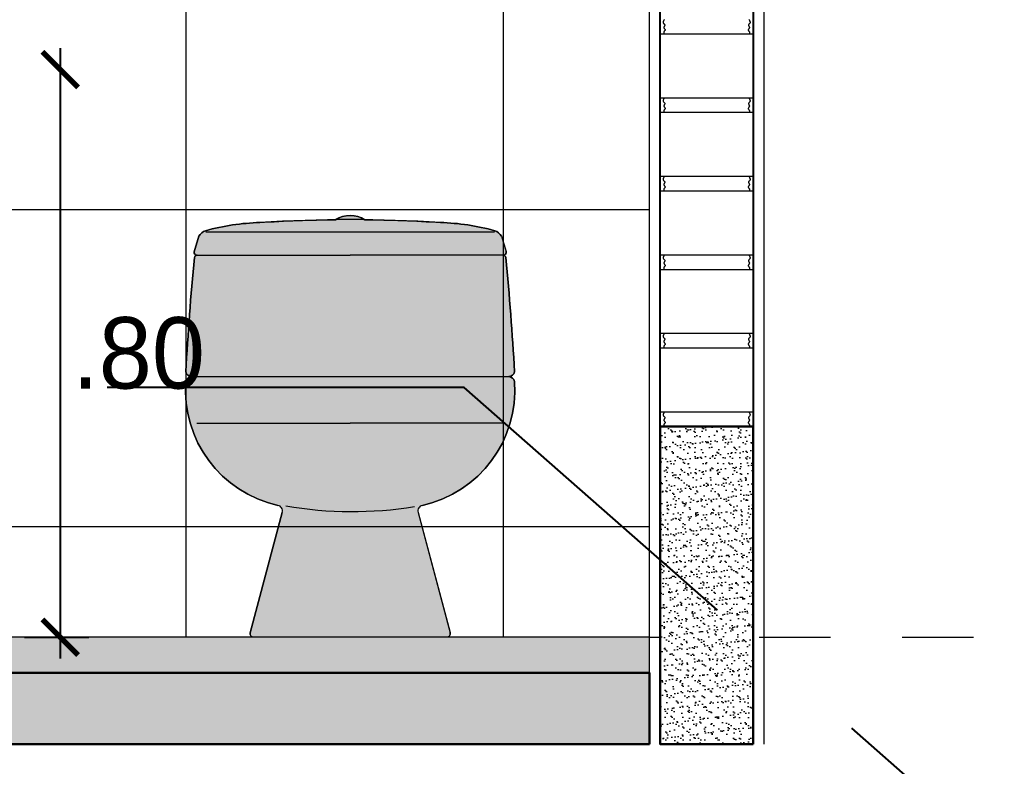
# Model space of a CAD drawing. Header units: millimetres. Extents: x -3570 to 5754, y -12788176 to 1214.
# Drawn here: x 3401.459 to 3402.825, y 1186.75 to 1187.797 of the extents above; entities that cross this region are included whole.
import ezdxf

# ---------------------------------------------------------------- set-up
doc = ezdxf.new("R2010")
doc.units = ezdxf.units.MM
for name, pattern in [('DASHED', [0.75, 0.5, -0.25]), ('HIDDEN2', [4.7624999999999975, 3.174999999999998, -1.587499999999999]), ('TRAZOS1', [0.15000000000000002, 0.1, -0.05])]:
    doc.linetypes.add(name, pattern=pattern)
for name, color, linetype, lineweight in [('.', 7, 'Continuous', 0), ('01. MUROS.', 7, 'Continuous', 20), ('07. TARRAJEO.', 70, 'Continuous', 0), ('08. FALSO PISO.', 201, 'Continuous', 5), ('31. LOSA Y TECHO EN CORTE.', 7, 'Continuous', 30), ('32. SOBRECIMIENTO Y ELEM. DE CONCRETO EN CORTE.', 82, 'Continuous', 30), ('COLUMNAS', 5, 'Continuous', 35), ('MOBILIARIOS', 162, 'Continuous', 0), ('PROYECCION', 1, 'HIDDEN2', 9), ('SGE_APARATOS', 1, 'Continuous', 5)]:
    doc.layers.add(name, color=color, linetype=linetype, lineweight=lineweight)
doc.layers.add('C-ROAD-PROF', color=1, linetype='DASHED')
doc.styles.add('nemi', font='GOTHIC.TTF')
doc.dimstyles.new('COTA NEMI', dxfattribs={"dimscale": 0, "dimtxt": 0.1, "dimasz": 0.05, "dimexe": 0.04, "dimexo": 0.1, "dimgap": 0.022, "dimtad": 2, "dimtih": 1, "dimtoh": 1, "dimzin": 5, "dimdsep": 46, "dimtxsty": 'nemi', "dimblk": 'ARCHTICK', "dimcen": 0, "dimdle": 0.03, "dimclrd": 1, "dimclre": 1, "dimclrt": 256, "dimaunit": 1, "dimazin": 0, "dimtfac": 1, "dimtix": 1, "dimtmove": 0, "dimatfit": 3, "dimldrblk": 'ARCHTICK', "dimfxl": 0.05, "dimfxlon": 1, "dimtolj": 1, "dimtzin": 0, "dimlwd": -1, "dimlwe": -1, "dimarcsym": 0})

# ---------------------------------------------------------------- blocks, each defined once
blk = doc.blocks.new('inodoro de fresa')
at = {"layer": 'MOBILIARIOS'}
h = blk.add_hatch(color=7, dxfattribs=at)
h.dxf.hatch_style = 1
h.set_gradient(color1=(255, 255, 255), tint=1)
edge = h.paths.add_edge_path()
edge.add_arc((511.5123628062498, 397.5370333764701), 0.0049999999999955, 166.5985382930984, 270, ccw=False)
edge.add_line((511.5074989564217, 397.5381922400725), (511.5523784611881, 397.7068731337546))
edge.add_arc((511.5446474182665, 397.7089300672351), 0.0079999999999738, 345.1009550356234, 437.5888293799728)
edge.add_arc((511.5818212978251, 397.8778495311951), 0.1649615061971506, 175.7309454234968, 257.5888293797302, ccw=False)
edge.add_arc((511.4252420822064, 397.8890335331878), 0.0079999999999777, 90.00015521025409, 172.1274846736941, ccw=False)
edge.add_arc((511.425242060535, 397.9050335331877), 0.0080000000000382, 187.8736484221698, 270, ccw=False)
edge.add_arc((515.3840511787631, 397.6859180233725), 3.972720576929871, 174.5407634685203, 176.8540748596163, ccw=False)
edge.add_arc((511.4332626190061, 398.0630398978862), 0.0039999999999974, 92.32544865250549, 167.9799475539602, ccw=False)
edge.add_arc((511.4329396679373, 398.0710333764698), 0.0039999999999567, 167.8844241569524, 272.30174211582033, ccw=False)
edge.add_line((511.4290287630739, 398.0718729139309), (511.435464812556, 398.093843834962))
edge.add_arc((511.4526144712221, 398.082185394404), 0.0207371653946939, 111.4066211193761, 145.7919000215356, ccw=False)
edge.add_arc((511.5300784195761, 397.7947893155663), 0.3182720246361091, 91.6147268752369, 105.49592571610859, ccw=False)
edge.add_arc((511.647498956421, 396.1661630951705), 1.950870281299366, 90.60861731673708, 93.71456316110658, ccw=False)
edge.add_arc((511.6475046835623, 398.0830872744077), 0.0396804297909474, 58.50770540117219, 121.4919522368161, ccw=False)
edge.add_arc((511.6474989564219, 396.1661630951706), 1.950870281299339, 86.28543683887989, 89.39104032125852, ccw=False)
edge.add_arc((511.7649194932673, 397.7947893155663), 0.3182720246360525, 74.5040742838886, 88.38527312475259, ccw=False)
edge.add_arc((511.8423834416214, 398.0821853944038), 0.0207371653946879, 34.20809997868258, 68.5933788809736, ccw=False)
edge.add_line((511.8595331002874, 398.093843834962), (511.8658039860758, 398.0724367378235))
edge.add_arc((511.862058244906, 398.0710333764699), 0.0040000000000222, -90, 20.53872257365549, ccw=False)
edge.add_line((511.862058244906, 398.0670333764699), (511.8617366880764, 398.0670333764701))
edge.add_arc((511.8617366880761, 398.0630333764701), 0.0040000000000191, 12.115575797212216, 89.99999999592887, ccw=False)
edge.add_arc((507.9109467340821, 397.685918023374), 3.972720576928036, 3.1459251403654207, 5.459236531409772, ccw=False)
edge.add_arc((511.869755830637, 397.9050333764692), 0.0079999999999855, 270.0001552102542, 352.12748467329084, ccw=False)
edge.add_arc((511.8697558523085, 397.8890333764693), 0.0079999999999814, 7.8736484233796205, 90.00000000040711, ccw=False)
edge.add_arc((511.7131766150184, 397.8778495311946), 0.1649615061970652, -77.5888293797451, 4.269054576802887, ccw=False)
edge.add_arc((511.7503504945771, 397.7089300672346), 0.0080000000000074, 102.4111706204246, 194.8990449609152)
edge.add_line((511.7426194516553, 397.7068731337546), (511.7874317595351, 397.5384448014797))
edge.add_arc((511.7826351065935, 397.5370333764701), 0.0049999999999878, -90, 16.396628214947896, ccw=False)
edge.add_line((511.7826351065935, 397.5320333764701), (511.5123628062498, 397.5320333764701))
for centre, start, end in [((511.5818212978251, 397.8778495311951), 175.7309454234779, 257.5888293797468), ((511.7131766150183, 397.8778495311951), 282.4111706202532, 4.269054576522041)]:
    blk.add_arc(centre, 0.1649615061970905, start, end, dxfattribs=at)
at = {"layer": 'SGE_APARATOS'}
for p, q in [((511.435464812556, 398.093843834962), (511.4290287630739, 398.0718729139309)), ((511.4451403072548, 398.1000225773467), (511.8498576055867, 398.1000225773467)), ((511.8595331002874, 398.093843834962), (511.8659691497695, 398.0718729139309)), ((511.4329396679374, 398.06703337647), (511.6474989564217, 398.06703337647)), ((511.862058244906, 398.06703337647), (511.6474989564217, 398.06703337647)), ((511.425242060535, 397.89703337647), (511.8697558523083, 397.8970335331877)), ((511.4326244480325, 397.8320333764701), (511.6474989564227, 397.8320333764701)), ((511.8623734648108, 397.8320333764701), (511.6474989564227, 397.8320333764701)), ((511.5523784611881, 397.7068731337546), (511.5074989564217, 397.5381922400725)), ((511.7426194516553, 397.7068731337546), (511.7874989564216, 397.5381922400725)), ((511.5123628062498, 397.5320333764701), (511.7826351065935, 397.5320333764701)), ((511.5197208854611, 397.5320333764699), (511.5197208854611, 397.5320333764699)), ((511.7752770273823, 397.5320333764699), (511.7752770273823, 397.5320333764699))]:
    blk.add_line(p, q, dxfattribs=at)
blk.add_lwpolyline([(511.5123628062498, 397.5320333764701, -0.4845038187097434), (511.5074989564217, 397.5381922400725), (511.5523784611881, 397.7068731337546, 0.4269894019867764), (511.5463668241794, 397.7167431103879, -0.3731780616219529), (511.4173174799572, 397.8901292882662, -0.3745180550429545), (511.425242060535, 397.8970335331877, -0.374513189739501), (511.4173174799573, 397.9039376213909, -0.0100940679075615), (511.4293503199035, 398.0638729139315, -0.3426422185682076), (511.433100316632, 398.0670366037722, -0.4899886474353682), (511.4290287630739, 398.0718729139309), (511.435464812556, 398.093843834962, -0.1511700795162748), (511.4450457298707, 398.1014919783318, -0.0606423296093564), (511.5211099690358, 398.1129349560533, -0.0135530750877889), (511.6267764683538, 398.1169233144043, -0.2819549662903011), (511.6682331009526, 398.1169231905457, -0.0135515809774287), (511.7738879438076, 398.1129349560533, -0.0606423296093239), (511.8499521829726, 398.1014919783318, -0.1511700795166845), (511.8595331002874, 398.093843834962), (511.8658039860758, 398.0724367378235, -0.523558331848359), (511.862058244906, 398.0670333764699), (511.8617366880764, 398.0670333764701, -0.353551140724366), (511.8656475929403, 398.063872913928, -0.010094067907336), (511.8776804328862, 397.9039376213909, -0.3745180550425708), (511.8697558523083, 397.8970333764692, -0.3745131897329962), (511.8776804328862, 397.8901292882664, -0.3731780616233031), (511.7486310886641, 397.7167431103874, 0.4269894019686922), (511.7426194516553, 397.7068731337546), (511.7874317595351, 397.5384448014797, -0.5007442964156291), (511.7826351065935, 397.5320333764701)], format="xyb", close=True, dxfattribs=at)
for centre, radius, start, end in [((511.6474989564217, 396.1661630951701), 1.950870281299822, 86.2854368390066, 93.7145631609934), ((511.6475046835623, 398.0830872744078), 0.0396804297908844, 58.50770540112759, 121.2598159760139), ((511.5300784195761, 397.7947893155663), 0.3182720246360442, 91.61472687446889, 105.4959257161138), ((511.7649194932673, 397.7947893155663), 0.3182720246360376, 74.50407428388618, 88.3852731255311), ((511.452614471222, 398.0821853944038), 0.0207371653946711, 111.4066211190185, 145.7919000212788), ((511.8423834416214, 398.0821853944038), 0.0207371653946711, 34.2080999787212, 68.59337888098148), ((515.3840511787619, 397.6859180233735), 3.972720576928578, 174.5407634685386, 176.8540748596273), ((511.4329396679374, 398.0710333764699), 0.004, 167.8844241576132, 270), ((511.4332612247669, 398.0630333764701), 0.004, 90, 167.8844241576132), ((511.8617366880764, 398.0630333764701), 0.004, 12.11557584238681, 90), ((511.862058244906, 398.0710333764699), 0.004, 270, 12.11557584238681), ((507.9109467340817, 397.6859180233735), 3.972720576928578, 3.145925140372658, 5.459236531461415), ((511.425242060535, 397.9050335331877), 0.008, 187.8736484207141, 270), ((511.8697558523083, 397.9050335331877), 0.008, 270, 352.1263515792859), ((511.425242060535, 397.8890333764693), 0.008, 90, 172.1263515792859), ((511.8697558523083, 397.8890333764693), 0.008, 7.873648420714119, 90), ((511.5446474182663, 397.7089300672346), 0.008, 345.1009550390903, 77.5888293797468), ((511.6506596813409, 398.2615773698252), 0.5535366473187646, 260.3109545889503, 279.0258931256179), ((511.7503504945771, 397.7089300672346), 0.008, 102.4111706202532, 194.8990449609097), ((511.5123628062498, 397.5370333764701), 0.0050000000000009, 166.5985382933843, 270), ((511.7826351065935, 397.5370333764701), 0.0050000000000009, 270, 13.40146170661576)]:
    blk.add_arc(centre, radius, start, end, dxfattribs=at)
blk = doc.blocks.new('*U287')
blk.add_wipeout([(0, 0.04999999999998295), (0, -3.594905138015747e-07), (2.7199309587019256, -3.594905138015747e-07), (2.7199309587019256, 0.04999999999998295)])
at = {"layer": '08. FALSO PISO.'}
h = blk.add_hatch(dxfattribs=at)
h.set_pattern_fill('AR-CONC', color=144, scale=0.0003)
h.set_pattern_definition([(49.99999999999999, (-321520.1905504711, -8885980.608302781), (0.0546554006988012, -0.004781725661670925), [0.005715, -0.062865]), (355, (-321520.1905504711, -8885980.608302781), (-0.0105730264274908, 0.05731705357171054), [0.004572, -0.050292175251]), (100.4514447, (-321520.185995869, -8885980.608701257), (0.04408237412710598, 0.05253532557365852), [0.004857002639999998, -0.05342707337999998]), (46.18420000000001, (-321520.1905504711, -8885980.59306278), (0.08132371226763897, -0.01261269837981814), [0.008572499999999999, -0.09429749999999999]), (96.63555760999992, (-321520.1837735011, -8885980.59411383), (0.0712212402154509, 0.07422783737931644), [0.007285506941999999, -0.08014068244799999]), (351.1841511700001, (-321520.1905504711, -8885980.59306278), (0.07122124021949311, 0.07422783737565979), [0.006857990121, -0.07543791957599999]), (21, (-321520.1829304711, -8885980.59687278), (0.04548431738073974, -0.03067955945612628), [0.005715, -0.062865]), (326.0000000000001, (-321520.1829304711, -8885980.59687278), (0.01854060850429412, 0.05525638983669578), [0.004572, -0.05029199999999999]), (71.45144499999999, (-321520.1791401113, -8885980.599429412), (0.06402492578361484, 0.02457683066577157), [0.00485700264, -0.05342698127999999]), (37.50000000000001, (-321520.1905504711, -8885980.608302781), (0.0009265809751775449, 0.02536651166194593), [0, -0.04968239999999999, 0, -0.051054, 0, -0.0504825]), (7.499999999999999, (-321520.1905504711, -8885980.608302781), (0.02004589875309172, 0.03005417244543585), [0, -0.0291084, 0, -0.0485394, 0, -0.0192405]), (327.5, (-321520.2075430711, -8885980.608302781), (0.04067717855006141, -0.001718623197802033), [0, -0.01905, 0, -0.059436, 0, -0.07886699999999999]), (317.5, (-321520.2151630711, -8885980.608302781), (0.04443875441580541, 0.007627947309999908), [0, -0.024765, 0, -0.0394716, 0, -0.05600699999999999])])
h.paths.add_polyline_path([(2.719930958701925, -3.594905138015747e-07), (0, -3.594905138015747e-07), (0, 0.04999999999998295), (2.719930958701925, 0.04999999999998295)])
at = {"layer": '08. FALSO PISO.', "color": 144}
blk.add_lwpolyline([(2.719930958701925, -3.594905138015747e-07), (0, -3.594905138015747e-07), (0, 0.04999999999998295), (2.719930958701925, 0.04999999999998295)], close=True, dxfattribs=at)
blk = doc.blocks.new('*U288')
at = {"color": 9, "true_color": 0xc7c8ca}
blk.add_wipeout([(2.937025462364266, 2.6645352591003757e-15), (2.937025462364266, -0.10000000000003517), (0, -0.10000000000003517), (0, 2.6645352591003757e-15)], dxfattribs=at)
at = {"layer": '31. LOSA Y TECHO EN CORTE.', "lineweight": 0}
h = blk.add_hatch(dxfattribs=at)
h.set_pattern_fill('AR-CONC', color=256, scale=0.0005, angle=-2.111888308491775e-12)
h.set_pattern_definition([(49.99999999999788, (-204.718600957302, 52.20919479194093), (0.09109233449800172, -0.007969542769454902), [0.009525, -0.104775]), (354.9999999999979, (-204.718600957302, 52.20919479194093), (-0.01762171071248115, 0.09552842261951823), [0.007619999999999988, -0.08382029208499982]), (100.4514446999979, (-204.711009953802, 52.20853066519093), (0.07347062354517987, 0.08755887595609485), [0.008095004399999979, -0.08904512229999982]), (46.18419999999789, (-204.718600957302, 52.23459479194093), (0.1355395204460642, -0.02102116396636857), [0.0142875, -0.1571625]), (96.63555760999787, (-204.707306007302, 52.23284304194093), (0.1187020670257561, 0.1237130622988564), [0.01214251157, -0.13356780408]), (351.184151169998, (-204.718600957302, 52.23459479194093), (0.1187020670324931, 0.123713062292762), [0.011429983535, -0.12572986596]), (20.99999999999788, (-204.705900957302, 52.22824479194093), (0.07580719563456435, -0.0511325990935466), [0.009525, -0.104775]), (325.999999999998, (-204.705900957302, 52.22824479194093), (0.03090101417382693, 0.0920939830611585), [0.00762, -0.08381999999999999]), (71.45144499999789, (-204.699583691002, 52.22398374199093), (0.1067082096393596, 0.04096138444294869), [0.008095004399999977, -0.0890449687999998]), (37.49999999999789, (-204.718600957302, 52.20919479194093), (0.001544301625297467, 0.0422775194365765), [0, -0.082804, 0, -0.08509, 0, -0.0841375]), (7.499999999997886, (-204.718600957302, 52.20919479194093), (0.03340983125515472, 0.05009028740905853), [0, -0.04851399999999999, 0, -0.080899, 0, -0.03206750000000001]), (327.4999999999979, (-204.746921957302, 52.20919479194093), (0.06779529758343558, -0.002864371996339221), [0, -0.03175, 0, -0.09906000000000001, 0, -0.131445]), (317.4999999999978, (-204.759621957302, 52.20919479194093), (0.0740645906930095, 0.01271324551666378), [0, -0.041275, 0, -0.065786, 0, -0.093345])])
h.paths.add_polyline_path([(0, -0.1000000000000342), (2.937025462364261, -0.1000000000000342), (2.937025462364261, 2.80331313717852e-15), (0, 2.80331313717852e-15)])
at = {"layer": '07. TARRAJEO.'}
blk.add_line((0.015, -0.1000000000000478), (2.93702546236436, -0.1000000000000478), dxfattribs=at)
at = {"layer": '31. LOSA Y TECHO EN CORTE.'}
blk.add_lwpolyline([(0, -0.1000000000000342), (2.937025462364261, -0.1000000000000342), (2.937025462364261, 2.80331313717852e-15), (0, 2.80331313717852e-15)], close=True, dxfattribs=at)
blk = doc.blocks.new('*U290')
at = {"layer": '07. TARRAJEO.'}
for p, q in [((-0.01500000001396995, -2.842170943040401e-14), (-0.01500000001396995, 3.351023458219384)), ((0.1449999999860301, 3.351023458219384), (0.1449999999860301, -1.4210854715202e-14))]:
    blk.add_line(p, q, dxfattribs=at)
at = {"layer": 'Defpoints', "color": 7, "true_color": 0xffffff}
blk.add_lwpolyline([(0.1299999999860301, 0), (-1.110223024625157e-16, 0), (-1.110223024625157e-16, 3.336023457623337), (0.1299999999860301, 3.336023457623337)], close=True, dxfattribs=at)
blk = doc.blocks.new('*U297')
blk.add_wipeout([(0, 0.4453299990695), (5.551115123125783e-17, 5.551115123125783e-17), (0.12999999988824135, 5.551115123125783e-17), (0.12999999988824135, 0.4453299990695)])
at = {"layer": '32. SOBRECIMIENTO Y ELEM. DE CONCRETO EN CORTE.', "lineweight": 0}
h = blk.add_hatch(dxfattribs=at)
h.set_pattern_fill('AR-SAND', color=256, scale=0.00031, style=0)
h.set_pattern_definition([(37.50000000000001, (-700.4732663991163, -594.7421550450076), (-0.0004960097017550542, 0.01517181035720961), [0, -0.01196848, 0, -0.0133858, 0, -0.01279525]), (7.499999999999999, (-700.4732663991163, -594.7421550450076), (0.01393522177727808, 0.02222157811761898), [0, -0.006456680000000001, 0, -0.01078738, 0, -0.004133850000000001]), (327.5, (-700.4829514190787, -594.7421550450076), (0.02452076347748519, 4.455272503491862e-05), [0, -0.003937, 0, -0.0141732, 0, -0.0185039]), (317.5, (-700.4829514190787, -594.7421550450076), (0.02367025002664121, 0.006910809020973705), [0, -0.0019685, 0, -0.009291319999999999, 0, -0.0106299])])
h.paths.add_polyline_path([(0.1299999998882413, 0), (5.551115123125783e-17, 8.470329472543003e-22), (0, 0.4453299990695001), (0.1299999998882413, 0.4453299990695001)])
at = {"layer": '32. SOBRECIMIENTO Y ELEM. DE CONCRETO EN CORTE.'}
blk.add_lwpolyline([(0.1299999998882413, 0), (5.551115123125783e-17, 8.470329472543003e-22), (0, 0.4453299990695001), (0.1299999998882413, 0.4453299990695001)], close=True, dxfattribs=at)
blk = doc.blocks.new('_ArchTick')
at = {"color": 0, "linetype": 'Continuous', "const_width": 0.15}
blk.add_lwpolyline([(-0.5, -0.5), (0.5, 0.5)], dxfattribs=at)
blk = doc.blocks.new('*D420')
at = {"color": 1, "transparency": 16777216}
for p, q in [((3401.516307851727, 1187.756555975666), (3401.516307851727, 1186.901336916767)), ((3401.466307851727, 1186.931336916767), (3401.556307851727, 1186.931336916767))]:
    blk.add_line(p, q, dxfattribs=at)
at = {"layer": 'Defpoints', "color": 0, "lineweight": 30, "transparency": 16777216}
for p in [(3401.194064135997, 1187.726555975666, -6234298.169853196), (3401.194064329652, 1186.931336916767), (3401.516307851727, 1186.931336916767)]:
    blk.add_point(p, dxfattribs=at)
at = {"color": 1, "transparency": 16777216, "xscale": 0.05, "yscale": 0.05, "zscale": 0.05}
for p, rotation in [((3401.516307851727, 1187.726555975666), 90), ((3401.516307851727, 1186.931336916767), 270)]:
    blk.add_blockref('_ArchTick', p, dxfattribs=dict(at, rotation=rotation))
at = {"transparency": 16777216, "insert": (3401.626139258933, 1187.328946446216), "char_height": 0.1, "attachment_point": 5, "style": 'nemi'}
blk.add_mtext('\\A1;.80', dxfattribs=at)
blk = doc.blocks.new('*U283')
at = {"layer": '01. MUROS.', "color": 146}
for points in [[(1303.306876041624, 373.9526388824465, 0.009127135992460275), (1303.306216027853, 373.9516056940586, 0.01422202061862999), (1303.305824625562, 373.9509239381282, 0.04876766925285327), (1303.305321947843, 373.949757251546, 0.05887686014432536), (1303.305169982873, 373.9489538823917, 0.1782316656570178), (1303.305604311202, 373.9474540514192, 0.01919465973836122), (1303.305818510009, 373.9471727447257, 0.01481143100025474), (1303.306558775221, 373.9463459983385, -0.02862165385864675), (1303.307011506061, 373.9457933130075, -0.04649679910348342), (1303.307260160896, 373.9453689957206, -0.07671507609965698), (1303.307385093456, 373.9449303384333, -0.08049592391805807), (1303.307358301046, 373.9444734057369, -0.0479299998160024), (1303.307208919753, 373.9440003435947, -0.01664839141243797), (1303.307063231529, 373.9436778783536, -0.007880816543657259), (1303.306720625217, 373.9430209806314, 0.02264488478069662), (1303.306397729909, 373.942355607939, 0.04005799385541579), (1303.306232031398, 373.9418564173202, 0.06663699166707863), (1303.306181390985, 373.9413612968754, 0.07416789254254431), (1303.306279274425, 373.9408735569128, 0.04585705864146688), (1303.306499373678, 373.9403939368096, 0.01678637093010932), (1303.306691115286, 373.9400786405399, 0.009427942757978251), (1303.307120797625, 373.9394585646448, -0.0218402085427058), (1303.30752049075, 373.9388522672778, -0.04290486581300827), (1303.307734465051, 373.9384064105164, -0.049238575319834), (1303.307810500427, 373.9381133261754, -0.09686215284020172), (1303.307793084549, 373.937679710398, -0.047651359999958), (1303.30769589492, 373.9373935747924, -0.04547333352311952), (1303.307453579338, 373.9369656611625, -0.02022952611419586), (1303.307135085186, 373.9365354815692, 0.01892745116629325), (1303.306448025749, 373.9356511628535, 0.03449149107808854), (1303.306168692754, 373.9351884429119, 0.09169308948742204), (1303.305930844612, 373.9343746692257, 0.04663353234725467), (1303.305924614717, 373.9336914655311, 0.02186581675659272), (1303.306013815735, 373.9329915953142, 0.005371113855400728), (1303.306074321395, 373.9326388824522)], [(1303.425216774829, 373.9526388824466, -0.009127135844478267), (1303.425876788606, 373.9516056940686, -0.01422202044992329), (1303.426268190902, 373.9509239381439, -0.04876766801784687), (1303.426770868633, 373.9497572515686, -0.05887685857086854), (1303.426922833615, 373.9489538824155, -0.1782316622433866), (1303.426488505328, 373.9474540514324, -0.01919465928946123), (1303.42627430653, 373.9471727447346, -0.01481143086851729), (1303.42553404135, 373.9463459983313, 0.02862165524554112), (1303.42508131053, 373.9457933129881, 0.04649680011839077), (1303.424832655712, 373.9453689956919, 0.076715075557602), (1303.424707723167, 373.9449303383956, 0.08049591758267463), (1303.42473451559, 373.944473405691, 0.04792999508274197), (1303.424883896889, 373.9440003435423, 0.01664838866511776), (1303.425029585113, 373.9436778782976, 0.007880813368762866), (1303.425372191418, 373.9430209805706, -0.02264488825186123), (1303.425695086707, 373.9423556078769, -0.04005799740590808), (1303.425860785197, 373.9418564172595, -0.0666369957489682), (1303.425911425582, 373.9413612968183, -0.07416789055356682), (1303.425813542114, 373.9408735568614, -0.04585705598108354), (1303.425593442837, 373.9403939367653, -0.01678636912801941), (1303.425401701216, 373.9400786405009, -0.009427941043762596), (1303.424972018855, 373.9394585646168, 0.02184021004702701), (1303.424572325715, 373.9388522672605, 0.04290486664574599), (1303.424358351407, 373.9384064105062, 0.04923857715848635), (1303.424282316028, 373.9381133261689, 0.09686215458540604), (1303.424299731902, 373.9376797103958, 0.04765135924676651), (1303.424396921531, 373.9373935747921, 0.04547333366290102), (1303.424639237112, 373.9369656611636, 0.02022952607924459), (1303.424957731264, 373.9365354815704, -0.01892745096053672), (1303.425644790703, 373.9356511628533, -0.03449149148077347), (1303.425924123699, 373.9351884429107, -0.09169308959533787), (1303.426161971841, 373.9343746692242, -0.04663353270676239), (1303.426168201736, 373.93369146553, -0.02186581740625189), (1303.426079000718, 373.9329915953139, -0.005371113688456879), (1303.426018495057, 373.9326388824522)], [(1303.306876041624, 373.8426388824465, 0.00912713599678432), (1303.306216027853, 373.8416056940586, 0.01422202061847993), (1303.305824625562, 373.8409239381282, 0.04876766925140991), (1303.305321947843, 373.839757251546, 0.05887686012985016), (1303.305169982873, 373.8389538823916, 0.1782316656629822), (1303.305604311202, 373.8374540514192, 0.01919465974299559), (1303.305818510009, 373.8371727447257, 0.01481143099831013), (1303.306558775221, 373.8363459983385, -0.02862165386225003), (1303.307011506061, 373.8357933130075, -0.04649679910465271), (1303.307260160896, 373.8353689957206, -0.0767150761223441), (1303.307385093456, 373.8349303384333, -0.08049592398218582), (1303.307358301046, 373.8344734057368, -0.047929999816443), (1303.307208919753, 373.8340003435947, -0.01664839141277625), (1303.307063231529, 373.8336778783536, -0.007880816541828657), (1303.306720625217, 373.8330209806314, 0.02264488478152225), (1303.306397729909, 373.832355607939, 0.04005799385866609), (1303.306232031398, 373.8318564173202, 0.06663699165867781), (1303.306181390985, 373.8313612968754, 0.07416789253231831), (1303.306279274425, 373.8308735569128, 0.04585705863773913), (1303.306499373678, 373.8303939368096, 0.01678637093164181), (1303.306691115286, 373.8300786405399, 0.00942794275780349), (1303.307120797625, 373.8294585646448, -0.02184020854287779), (1303.30752049075, 373.8288522672778, -0.04290486581128423), (1303.307734465051, 373.8284064105164, -0.04923857533542743), (1303.307810500427, 373.8281133261754, -0.09686215283868971), (1303.307793084549, 373.8276797103979, -0.047651359999958), (1303.30769589492, 373.8273935747924, -0.04547333353362958), (1303.307453579338, 373.8269656611625, -0.02022952610621741), (1303.307135085186, 373.8265354815692, 0.01892745116386516), (1303.306448025749, 373.8256511628535, 0.03449149106548349), (1303.306168692754, 373.8251884429119, 0.09169308946305915), (1303.305930844612, 373.8243746692257, 0.04663353233859669), (1303.305924614717, 373.8236914655311, 0.02186581675287018), (1303.306013815735, 373.8229915953142, 0.005371113854954765), (1303.306074321395, 373.8226388824522)], [(1303.425216774829, 373.8426388824466, -0.009127135843782178), (1303.425876788606, 373.8416056940686, -0.01422202045254483), (1303.426268190902, 373.8409239381439, -0.04876766801805307), (1303.426770868633, 373.8397572515686, -0.05887685857115816), (1303.426922833615, 373.8389538824155, -0.1782316622423717), (1303.426488505328, 373.8374540514324, -0.01919465936479052), (1303.42627430653, 373.8371727447346, -0.01481143079573612), (1303.42553404135, 373.8363459983313, 0.028621655238275), (1303.42508131053, 373.8357933129881, 0.04649680024047922), (1303.424832655712, 373.8353689956919, 0.07671507554460172), (1303.424707723167, 373.8349303383957, 0.08049591759589585), (1303.42473451559, 373.834473405691, 0.04792999507861223), (1303.424883896889, 373.8340003435424, 0.01664838865299402), (1303.425029585113, 373.8336778782976, 0.007880813368566185), (1303.425372191418, 373.8330209805707, -0.0226448883212049), (1303.425695086707, 373.832355607877, -0.04005799741695844), (1303.425860785197, 373.8318564172595, -0.06663699572423888), (1303.425911425582, 373.8313612968184, -0.07416789052313989), (1303.425813542114, 373.8308735568614, -0.04585705596154243), (1303.425593442837, 373.8303939367653, -0.01678636913218451), (1303.425401701216, 373.8300786405009, -0.009427941041095171), (1303.424972018855, 373.8294585646169, 0.02184021004129408), (1303.424572325715, 373.8288522672606, 0.04290486666595225), (1303.424358351407, 373.8284064105062, 0.04923857716100433), (1303.424282316028, 373.828113326169, 0.09686215458540604), (1303.424299731902, 373.8276797103958, 0.04765135920401423), (1303.424396921531, 373.8273935747921, 0.0454733336567299), (1303.424639237112, 373.8269656611636, 0.02022952608357451), (1303.424957731264, 373.8265354815705, -0.01892745096157495), (1303.425644790703, 373.8256511628533, -0.03449149148019576), (1303.425924123699, 373.8251884429108, -0.0916930895943138), (1303.426161971841, 373.8243746692242, -0.04663353270676239), (1303.426168201736, 373.82369146553, -0.02186581741299377), (1303.426079000718, 373.822991595314, -0.005371113686789364), (1303.426018495057, 373.8226388824523)], [(1303.306876041624, 373.7326388824465, 0.00912713599530707), (1303.306216027853, 373.7316056940586, 0.01422202061366494), (1303.305824625562, 373.7309239381282, 0.04876766926176879), (1303.305321947843, 373.7297572515459, 0.05887686012897921), (1303.305169982873, 373.7289538823916, 0.1782316656820442), (1303.305604311202, 373.7274540514192, 0.0191946597450415), (1303.305818510009, 373.7271727447257, 0.01481143099620295), (1303.306558775221, 373.7263459983385, -0.02862165386902924), (1303.307011506061, 373.7257933130074, -0.04649679909021394), (1303.307260160896, 373.7253689957205, -0.07671507608769822), (1303.307385093456, 373.7249303384333, -0.08049592396929432), (1303.307358301046, 373.7244734057368, -0.0479299998166633), (1303.307208919753, 373.7240003435947, -0.01664839141108), (1303.307063231529, 373.7236778783536, -0.007880816541091023), (1303.306720625217, 373.7230209806314, 0.02264488478069662), (1303.306397729909, 373.722355607939, 0.04005799384006137), (1303.306232031398, 373.7218564173202, 0.06663699166660374), (1303.306181390985, 373.7213612968754, 0.07416789255264478), (1303.306279274425, 373.7208735569128, 0.04585705864176767), (1303.306499373678, 373.7203939368096, 0.01678637093061702), (1303.306691115286, 373.7200786405398, 0.009427942758976389), (1303.307120797625, 373.7194585646448, -0.02184020854209426), (1303.30752049075, 373.7188522672778, -0.04290486581257683), (1303.307734465051, 373.7184064105164, -0.049238575319834), (1303.307810500427, 373.7181133261753, -0.09686215283868971), (1303.307793084549, 373.7176797103979, -0.04765135996426653), (1303.30769589492, 373.7173935747924, -0.04547333355156776), (1303.307453579338, 373.7169656611625, -0.02022952609280555), (1303.307135085186, 373.7165354815692, 0.01892745115660589), (1303.306448025749, 373.7156511628535, 0.03449149106914181), (1303.306168692754, 373.7151884429119, 0.09169308948742204), (1303.305930844612, 373.7143746692257, 0.04663353234725467), (1303.305924614717, 373.713691465531, 0.02186581675658289), (1303.306013815735, 373.7129915953142, 0.005371113855400728), (1303.306074321395, 373.7126388824522)], [(1303.425216774829, 373.7326388824466, -0.00912713584392933), (1303.425876788606, 373.7316056940685, -0.0142220204523021), (1303.426268190902, 373.7309239381439, -0.04876766801552958), (1303.426770868633, 373.7297572515686, -0.05887685857086854), (1303.426922833615, 373.7289538824155, -0.17823166224271), (1303.426488505328, 373.7274540514324, -0.01919465938481222), (1303.42627430653, 373.7271727447346, -0.01481143079195434), (1303.42553404135, 373.7263459983313, 0.02862165524924994), (1303.42508131053, 373.7257933129881, 0.04649680027952394), (1303.424832655712, 373.7253689956919, 0.0767150755148831), (1303.424707723167, 373.7249303383957, 0.08049591759556612), (1303.42473451559, 373.724473405691, 0.04792999507404365), (1303.424883896889, 373.7240003435423, 0.01664838865571978), (1303.425029585113, 373.7236778782976, 0.007880813368631745), (1303.425372191418, 373.7230209805707, -0.02264488832105479), (1303.425695086707, 373.722355607877, -0.04005799740846742), (1303.425860785197, 373.7218564172595, -0.06663699572423888), (1303.425911425582, 373.7213612968184, -0.0741678905736396), (1303.425813542114, 373.7208735568614, -0.0458570559871002), (1303.425593442837, 373.7203939367653, -0.01678636912682539), (1303.425401701216, 373.7200786405009, -0.009427941035498131), (1303.424972018855, 373.7194585646168, 0.02184021002800638), (1303.424572325715, 373.7188522672606, 0.04290486668477121), (1303.424358351407, 373.7184064105062, 0.04923857720211558), (1303.424282316028, 373.718113326169, 0.09686215454617078), (1303.424299731902, 373.7176797103958, 0.04765135921852618), (1303.424396921531, 373.7173935747921, 0.04547333365783011), (1303.424639237112, 373.7169656611636, 0.02022952608852748), (1303.424957731264, 373.7165354815705, -0.01892745096247924), (1303.425644790703, 373.7156511628533, -0.03449149148335898), (1303.425924123699, 373.7151884429107, -0.0916930895932887), (1303.426161971841, 373.7143746692242, -0.0466335327124599), (1303.426168201736, 373.71369146553, -0.02186581740931057), (1303.426079000718, 373.712991595314, -0.00537111368843749), (1303.426018495057, 373.7126388824523)], [(1303.306876041624, 373.6226388824466, 0.009127136014470849), (1303.306216027853, 373.6216056940585, 0.01422202057944841), (1303.305824625562, 373.6209239381282, 0.04876766922743965), (1303.305321947843, 373.6197572515459, 0.05887686011110294), (1303.305169982873, 373.6189538823916, 0.1782316657065473), (1303.305604311202, 373.6174540514192, 0.01919465984770197), (1303.305818510009, 373.6171727447257, 0.01481143102163544), (1303.306558775221, 373.6163459983385, -0.02862165382064594), (1303.307011506061, 373.6157933130074, -0.04649679910465271), (1303.307260160896, 373.6153689957205, -0.07671507611038439), (1303.307385093456, 373.6149303384333, -0.08049592398251648), (1303.307358301046, 373.6144734057368, -0.04792999985835639), (1303.307208919753, 373.6140003435947, -0.01664839156544326), (1303.307063231529, 373.6136778783537, -0.007880816573372761), (1303.306720625217, 373.6130209806313, 0.02264488481352386), (1303.306397729909, 373.612355607939, 0.04005799387402215), (1303.306232031398, 373.6118564173202, 0.06663699164282422), (1303.306181390985, 373.6113612968754, 0.07416789256287076), (1303.306279274425, 373.6108735569128, 0.04585705864861996), (1303.306499373678, 373.6103939368097, 0.01678637093707602), (1303.306691115286, 373.6100786405399, 0.009427942757831084), (1303.307120797625, 373.6094585646448, -0.02184020854218026), (1303.30752049075, 373.6088522672778, -0.04290486582177058), (1303.307734465051, 373.6084064105165, -0.04923857529802009), (1303.307810500427, 373.6081133261754, -0.09686215285981985), (1303.307793084549, 373.607679710398, -0.04765135999798902), (1303.30769589492, 373.6073935747924, -0.04547333355666237), (1303.307453579338, 373.6069656611625, -0.02022952612100669), (1303.307135085186, 373.6065354815692, 0.0189274511586727), (1303.306448025749, 373.6056511628535, 0.03449149107664748), (1303.306168692754, 373.6051884429119, 0.09169308948332472), (1303.305930844612, 373.6043746692258, 0.0466335323473283), (1303.305924614717, 373.6036914655311, 0.02186581674726424), (1303.306013815735, 373.6029915953142, 0.005371113855769132), (1303.306074321395, 373.6026388824523)], [(1303.425216774829, 373.6226388824466, -0.009127135842876617), (1303.425876788606, 373.6216056940685, -0.01422202045257573), (1303.426268190902, 373.6209239381439, -0.04876766801764068), (1303.426770868633, 373.6197572515686, -0.05887685857115816), (1303.426922833615, 373.6189538824155, -0.1782316622745312), (1303.426488505328, 373.6174540514324, -0.01919465938726534), (1303.42627430653, 373.6171727447345, -0.01481143079671024), (1303.42553404135, 373.6163459983313, 0.02862165526862555), (1303.42508131053, 373.615793312988, 0.04649680026726862), (1303.424832655712, 373.6153689956919, 0.07671507554952994), (1303.424707723167, 373.6149303383957, 0.08049591758267463), (1303.42473451559, 373.614473405691, 0.04792999508296227), (1303.424883896889, 373.6140003435423, 0.01664838865346956), (1303.425029585113, 373.6136778782976, 0.007880813368706671), (1303.425372191418, 373.6130209805706, -0.02264488831904232), (1303.425695086707, 373.612355607877, -0.04005799741978823), (1303.425860785197, 373.6118564172595, -0.06663699574056738), (1303.425911425582, 373.6113612968184, -0.07416789055343954), (1303.425813542114, 373.6108735568614, -0.04585705598845388), (1303.425593442837, 373.6103939367653, -0.01678636913160512), (1303.425401701216, 373.6100786405009, -0.009427941040157026), (1303.424972018855, 373.6094585646168, 0.02184021004510065), (1303.424572325715, 373.6088522672605, 0.0429048666685392), (1303.424358351407, 373.6084064105062, 0.04923857719896739), (1303.424282316028, 373.608113326169, 0.09686215458616154), (1303.424299731902, 373.6076797103958, 0.04765135921852618), (1303.424396921531, 373.6073935747921, 0.0454733336582252), (1303.424639237112, 373.6069656611636, 0.0202295260869621), (1303.424957731264, 373.6065354815705, -0.01892745096227822), (1303.425644790703, 373.6056511628533, -0.03449149148163683), (1303.425924123699, 373.6051884429107, -0.09169308960345883), (1303.426161971841, 373.6043746692242, -0.04663353270676239), (1303.426168201736, 373.60369146553, -0.02186581740621255), (1303.426079000718, 373.6029915953139, -0.005371113686808754), (1303.426018495057, 373.6026388824523)], [(1303.306876041624, 373.5126388824465, 0.009127135995816582), (1303.306216027853, 373.5116056940586, 0.01422202061332953), (1303.305824625562, 373.5109239381282, 0.04876766926073782), (1303.305321947843, 373.509757251546, 0.05887686011023199), (1303.305169982873, 373.5089538823917, 0.1782316656820442), (1303.305604311202, 373.5074540514192, 0.01919465972868896), (1303.305818510009, 373.5071727447257, 0.01481143099590035), (1303.306558775221, 373.5063459983385, -0.02862165385907052), (1303.307011506061, 373.5057933130075, -0.04649679910231414), (1303.307260160896, 373.5053689957206, -0.07671507607573946), (1303.307385093456, 373.5049303384333, -0.08049592394384106), (1303.307358301046, 373.5044734057369, -0.04792999983818617), (1303.307208919753, 373.5040003435947, -0.01664839143559712), (1303.307063231529, 373.5036778783536, -0.007880816541845734), (1303.306720625217, 373.5030209806314, 0.0226448847683366), (1303.306397729909, 373.502355607939, 0.04005799386029206), (1303.306232031398, 373.5018564173202, 0.06663699166612885), (1303.306181390985, 373.5013612968754, 0.07416789256274524), (1303.306279274425, 373.5008735569128, 0.04585705864146688), (1303.306499373678, 373.5003939368096, 0.01678637093733457), (1303.306691115286, 373.5000786405399, 0.00942794275920157), (1303.307120797625, 373.4994585646448, -0.02184020854235703), (1303.30752049075, 373.4988522672778, -0.04290486581128423), (1303.307734465051, 373.4984064105165, -0.04923857529802009), (1303.307810500427, 373.4981133261754, -0.09686215281982809), (1303.307793084549, 373.497679710398, -0.04765135999956478), (1303.30769589492, 373.4973935747924, -0.04547333352587986), (1303.307453579338, 373.4969656611625, -0.02022952612159007), (1303.307135085186, 373.4965354815692, 0.01892745116078907), (1303.306448025749, 373.4956511628535, 0.03449149107241466), (1303.306168692754, 373.4951884429119, 0.091693089461011), (1303.305930844612, 373.4943746692257, 0.0466335323473283), (1303.305924614717, 373.4936914655311, 0.02186581674911813), (1303.306013815735, 373.4929915953142, 0.005371113855769132), (1303.306074321395, 373.4926388824522)], [(1303.425216774829, 373.5126388824465, -0.00912713584396329), (1303.425876788606, 373.5116056940685, -0.01422202045001597), (1303.426268190902, 373.5109239381439, -0.04876766801954831), (1303.426770868633, 373.5097572515685, -0.05887685857086854), (1303.426922833615, 373.5089538824155, -0.1782316622430483), (1303.426488505328, 373.5074540514324, -0.01919465940186013), (1303.42627430653, 373.5071727447345, -0.01481143080400229), (1303.42553404135, 373.5063459983313, 0.02862165524920444), (1303.42508131053, 373.505793312988, 0.04649680028880068), (1303.424832655712, 373.5053689956919, 0.07671507561635711), (1303.424707723167, 373.5049303383956, 0.08049591757011286), (1303.42473451559, 373.504473405691, 0.04792999507839368), (1303.424883896889, 373.5040003435423, 0.01664838865056241), (1303.425029585113, 373.5036778782976, 0.007880813368772234), (1303.425372191418, 373.5030209805706, -0.02264488832127996), (1303.425695086707, 373.502355607877, -0.04005799741102677), (1303.425860785197, 373.5018564172595, -0.06663699574056738), (1303.425911425582, 373.5013612968183, -0.07416789054321354), (1303.425813542114, 373.5008735568614, -0.04585705596033601), (1303.425593442837, 373.5003939367653, -0.01678636911180632), (1303.425401701216, 373.5000786405009, -0.009427941044714745), (1303.424972018855, 373.4994585646168, 0.02184021003918716), (1303.424572325715, 373.4988522672605, 0.0429048666873564), (1303.424358351407, 373.4984064105062, 0.04923857716163454), (1303.424282316028, 373.4981133261689, 0.09686215454617078), (1303.424299731902, 373.4976797103958, 0.04765135921186148), (1303.424396921531, 373.4973935747921, 0.04547333365005707), (1303.424639237112, 373.4969656611636, 0.02022952608357451), (1303.424957731264, 373.4965354815704, -0.01892745096058319), (1303.425644790703, 373.4956511628533, -0.03449149147933241), (1303.425924123699, 373.4951884429107, -0.09169308960345883), (1303.426161971841, 373.4943746692242, -0.04663353270676239), (1303.426168201736, 373.49369146553, -0.02186581740929582), (1303.426079000718, 373.4929915953139, -0.005371113685063681), (1303.426018495057, 373.4926388824522)], [(1303.306876041624, 373.4026388824465, 0.009127135995816563), (1303.306216027853, 373.4016056940586, 0.01422202061320595), (1303.305824625562, 373.4009239381282, 0.04876766925388425), (1303.305321947843, 373.399757251546, 0.05887686010994238), (1303.305169982873, 373.3989538823917, 0.1782316656629822), (1303.305604311202, 373.3974540514192, 0.01919465973616118), (1303.305818510009, 373.3971727447257, 0.0148114309965531), (1303.306558775221, 373.3963459983385, -0.0286216538613662), (1303.307011506061, 373.3957933130075, -0.04649679910698951), (1303.307260160896, 373.3953689957206, -0.07671507608893051), (1303.307385093456, 373.3949303384333, -0.0804959239177274), (1303.307358301046, 373.3944734057368, -0.04792999983730498), (1303.307208919753, 373.3940003435947, -0.0166483914120948), (1303.307063231529, 373.3936778783536, -0.00788081654107229), (1303.306720625217, 373.3930209806314, 0.02264488476916223), (1303.306397729909, 373.392355607939, 0.04005799385704176), (1303.306232031398, 373.3918564173202, 0.06663699165867781), (1303.306181390985, 373.3913612968754, 0.07416789255264478), (1303.306279274425, 373.3908735569128, 0.04585705864892074), (1303.306499373678, 373.3903939368096, 0.01678637093410024), (1303.306691115286, 373.3900786405399, 0.009427942757840282), (1303.307120797625, 373.3894585646448, -0.02184020854252903), (1303.30752049075, 373.3888522672778, -0.04290486581214537), (1303.307734465051, 373.3884064105164, -0.04923857529802009), (1303.307810500427, 373.3881133261754, -0.09686215284020172), (1303.307793084549, 373.3876797103979, -0.04765135999956478), (1303.30769589492, 373.3873935747924, -0.04547333353205098), (1303.307453579338, 373.3869656611625, -0.02022952610214274), (1303.307135085186, 373.3865354815692, 0.01892745115890816), (1303.306448025749, 373.3856511628535, 0.03449149107607297), (1303.306168692754, 373.3851884429119, 0.091693089461011), (1303.305930844612, 373.3843746692257, 0.0466335323473283), (1303.305924614717, 373.3836914655311, 0.02186581675098678), (1303.306013815735, 373.3829915953142, 0.005371113855400728), (1303.306074321395, 373.3826388824522)], [(1303.425216774829, 373.4026388824466, -0.009127135844466948), (1303.425876788606, 373.4016056940686, -0.01422202045260662), (1303.426268190902, 373.4009239381439, -0.04876766802506094), (1303.426770868633, 373.3997572515686, -0.05887685856319547), (1303.426922833615, 373.3989538824155, -0.1782316622180219), (1303.426488505328, 373.3974540514324, -0.01919465938521944), (1303.42627430653, 373.3971727447346, -0.01481143079904631), (1303.42553404135, 373.3963459983313, 0.02862165525824063), (1303.42508131053, 373.3957933129881, 0.04649680024206195), (1303.424832655712, 373.3953689956919, 0.07671507554460172), (1303.424707723167, 373.3949303383957, 0.08049591756978314), (1303.42473451559, 373.394473405691, 0.04792999507404365), (1303.424883896889, 373.3940003435424, 0.01664838865909756), (1303.425029585113, 373.3936778782976, 0.007880813369399744), (1303.425372191418, 373.3930209805707, -0.02264488832316578), (1303.425695086707, 373.392355607877, -0.0400579974115693), (1303.425860785197, 373.3918564172595, -0.0666369957489682), (1303.425911425582, 373.3913612968184, -0.07416789055343954), (1303.425813542114, 373.3908735568614, -0.04585705596124164), (1303.425593442837, 373.3903939367653, -0.01678636910838984), (1303.425401701216, 373.3900786405009, -0.009427941040350182), (1303.424972018855, 373.3894585646169, 0.02184021004111731), (1303.424572325715, 373.3888522672606, 0.04290486666552256), (1303.424358351407, 373.3884064105062, 0.04923857716100433), (1303.424282316028, 373.388113326169, 0.09686215460577967), (1303.424299731902, 373.3876797103958, 0.04765135924755439), (1303.424396921531, 373.3873935747921, 0.04547333365633481), (1303.424639237112, 373.3869656611636, 0.02022952608282988), (1303.424957731264, 373.3865354815705, -0.01892745096005996), (1303.425644790703, 373.3856511628533, -0.03449149148733369), (1303.425924123699, 373.3851884429108, -0.0916930895943138), (1303.426161971841, 373.3843746692242, -0.04663353270683602), (1303.426168201736, 373.38369146553, -0.02186581740935975), (1303.426079000718, 373.382991595314, -0.005371113685083071), (1303.426018495057, 373.3826388824523)]]:
    blk.add_lwpolyline(points, format="xyb", dxfattribs=at)
at = {"layer": '01. MUROS.', "color": 146, "true_color": 0x03507d}
for points in [[(1303.431046529329, 373.8426388824523), (1303.301046529328, 373.8426388824522), (1303.301046529328, 373.9326391422242), (1303.431046529329, 373.9326391422242)], [(1303.431046529329, 373.7326388824522), (1303.301046529328, 373.7326388824522), (1303.301046529328, 373.8226391422241), (1303.431046529329, 373.8226391422242)], [(1303.431046529329, 373.6226388824522), (1303.301046529328, 373.6226388824522), (1303.301046529328, 373.7126391422242), (1303.431046529329, 373.7126391422242)], [(1303.431046529329, 373.5126388824523), (1303.301046529328, 373.5126388824522), (1303.301046529328, 373.6026391422242), (1303.431046529329, 373.6026391422242)], [(1303.431046529329, 373.4026388824523), (1303.301046529328, 373.4026388824522), (1303.301046529328, 373.4926391422242), (1303.431046529329, 373.4926391422242)]]:
    blk.add_lwpolyline(points, close=True, dxfattribs=at)
blk = doc.blocks.new('a aa a')
at = {"layer": 'C-ROAD-PROF', "color": 1, "linetype": 'DASHED', "lineweight": -3}
for p, q in [((-45250.05331504246, 28340.62611091649), (-45249.13478483964, 28341.43353121495)), ((-45249.13478483964, 28341.43353121495), (-45246.70557495678, 28341.43353121495))]:
    blk.add_line(p, q, dxfattribs=at)

msp = doc.modelspace()

# ---------------------------------------------------------------- linework, layer by layer
at = {"layer": 'PROYECCION', "linetype": 'TRAZOS1'}
msp.add_line((3401.695475342865, 1186.931337276711, -99722248.43308614), (3403.885140029891, 1186.931337276711, -99722248.43308614), dxfattribs=at)

# ---------------------------------------------------------------- block references
at = {"layer": 'COLUMNAS'}
msp.add_blockref('inodoro de fresa', (2890.274966372213, 789.3993035402964, -99722248.43308614), dxfattribs=at)

# ---------------------------------------------------------------- next in the draw order: block references
at = {"layer": '08. FALSO PISO.', "xscale": -1}
msp.add_blockref('*U287', (3402.341796981214, 1186.881336916766, -99722248.43308614), dxfattribs=at)

# ---------------------------------------------------------------- next in the draw order: hatches: boundary and pattern name
at = {"layer": '.', "true_color": 0xc7c8ca, "transparency": 33554687}
h = msp.add_hatch(dxfattribs=at)
h.set_pattern_fill('ANSI37', color=9, scale=0.14, angle=45)
h.set_pattern_definition([(90, (3015.422117566068, 766.5889195312384), (-0.4445, 0), []), (180, (3015.422117566068, 766.5889195312384), (-2.775557561562891e-17, -0.4444999999999999), [])])
h.paths.add_polyline_path([(3402.341796981214, 1188.441335634452), (3401.549784898572, 1188.441335634452), (3401.549772417483, 1186.931336916767), (3402.341796981214, 1186.931337276711)])
h.paths.add_polyline_path([(3401.549784898572, 1188.441335634452), (3399.886832833955, 1188.441335634781), (3399.886832833955, 1186.931336916766), (3401.549772417483, 1186.931336916767)])

# ---------------------------------------------------------------- next in the draw order: block references
at = {"color": 6, "xscale": -1}
msp.add_blockref('*U288', (3402.341796981214, 1186.881336916766, -99722248.43308614), dxfattribs=at)

# ---------------------------------------------------------------- next in the draw order: dimensions: what is measured, and where the dimension line sits
at = {"color": 251, "true_color": 0x636466}
dim = msp.add_linear_dim(base=(3401.516307851727, 1186.931336916767, -99722248.43308614), p1=(3401.194064135995, 1187.726555975665, -105956546.6029393), p2=(3401.19406432965, 1186.931336916766, -99722248.43308614), angle=90, dimstyle='COTA NEMI', override={"dimscale": 1}, dxfattribs=at)
dim.commit()
dim.dimension.update_dxf_attribs({"geometry": '*D420', "text_midpoint": (3401.516307851727, 1187.328946446216, -99722248.43308614), "dimtype": 160})

# ---------------------------------------------------------------- next in the draw order: block references
at = {"color": 0}
msp.add_blockref('*U290', (3402.356796981227, 1186.781336916766, -99722248.43308614), dxfattribs=at)

# ---------------------------------------------------------------- next in the draw order: block references
at = {"layer": '32. SOBRECIMIENTO Y ELEM. DE CONCRETO EN CORTE.'}
msp.add_blockref('*U297', (3402.356796981227, 1186.781336916767, -99722248.43308614), dxfattribs=at)

# ---------------------------------------------------------------- next in the draw order: block references
at = {"xscale": -1}
msp.add_blockref('a aa a', (-41847.05283664616, -27154.15219393824, -99722248.43308614), dxfattribs=at)
at = {"layer": '01. MUROS.'}
msp.add_blockref('*U283', (2099.055750459011, 813.8440280333837, -99722248.43308614), dxfattribs=at)

doc.saveas('drawing.dxf')
